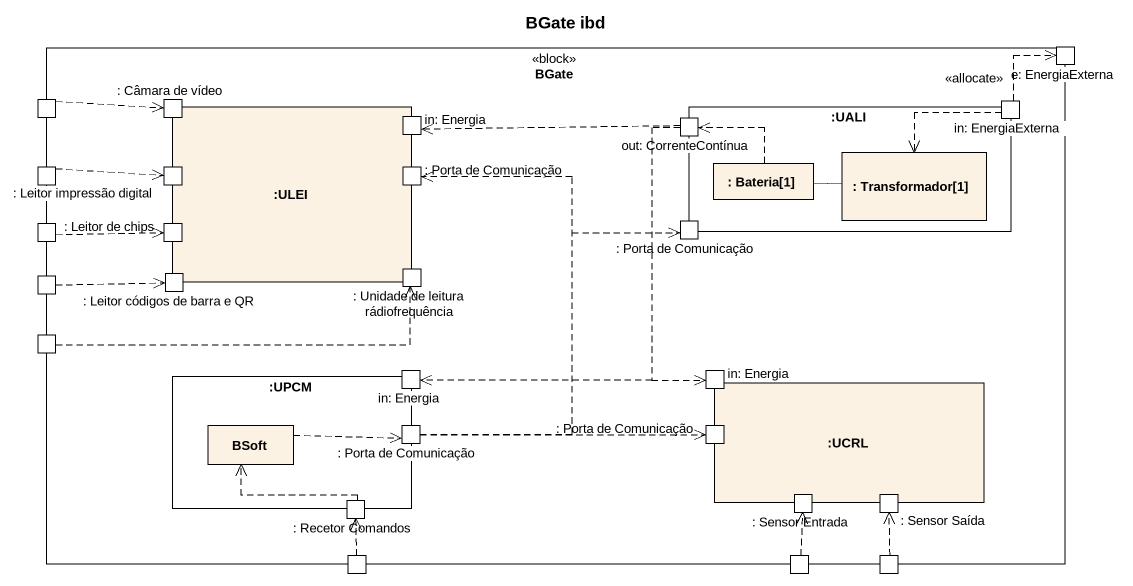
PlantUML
@startuml
title BGate ibd
rectangle BGate <<block>> {
  port "e: EnergiaExterna" as e_EnergiaExterna
  port " " as port1
  rectangle ":ULEI" as ULEI {
    port ": Câmara de vídeo" as Câmara_de_vídeo
    port "in: Energia" as in_Energia
    port ": Leitor impressão digital" as Leitor_impressão_digital
    port ": Porta de Comunicação" as Porta_de_Comunicação
    port ": Leitor de chips" as Leitor_de_chips
    port ": Unidade de leitura rádiofrequência" as Unidade_de_leitura
    port ": Leitor códigos de barra e QR" as Leitor_códigos_de_barra_e_QR
  }
  rectangle ":UALI" as UALI {
    port "in: EnergiaExterna" as in_EnergiaExterna
    port "out: CorrenteContínua" as out_CorrenteContínua
    rectangle ": Transformador[1]" as Transformador_1
    rectangle ": Bateria[1]" as Bateria_1
    port ": Porta de Comunicação" as Porta_de_Comunicação_2
  }
  port " " as port2
  port " " as port3
  port " " as port4
  port " " as port5
  rectangle ":UPCM" as UPCM {
    port "in: Energia" as in_Energia_2
    rectangle BSoft
    port ": Porta de Comunicação" as Porta_de_Comunicação_3
    port ": Recetor Comandos" as Recetor_Comandos
  }
  rectangle ":UCRL" as UCRL {
    port "in: Energia" as in_Energia_3
    port ": Porta de Comunicação" as Porta_de_Comunicação_4
    port ": Sensor Entrada" as Sensor_Entrada
    port ": Sensor Saída" as Sensor_Saída
  }
  port " " as port6
  port " " as port7
  port " " as port8
}
port1 .right.> Câmara_de_vídeo
in_EnergiaExterna .up.> e_EnergiaExterna : <<allocate>>
in_EnergiaExterna ..> Transformador_1
out_CorrenteContínua .left.> in_Energia
out_CorrenteContínua ..> in_Energia_2
out_CorrenteContínua ..> in_Energia_3
Transformador_1 -left- Bateria_1
port2 .right.> Leitor_impressão_digital
Bateria_1 .up.> out_CorrenteContínua
port3 .right.> Leitor_de_chips
port4 .right.> Leitor_códigos_de_barra_e_QR
port5 .right.> Unidade_de_leitura
BSoft .right.> Porta_de_Comunicação_3
Porta_de_Comunicação_3 .up.> Porta_de_Comunicação
Porta_de_Comunicação_3 .up.> Porta_de_Comunicação_2
Porta_de_Comunicação_3 .right.> Porta_de_Comunicação_4
Recetor_Comandos .up.> BSoft
port6 .up.> Recetor_Comandos
port7 .up.> Sensor_Entrada
port8 .up.> Sensor_Saída
@enduml
